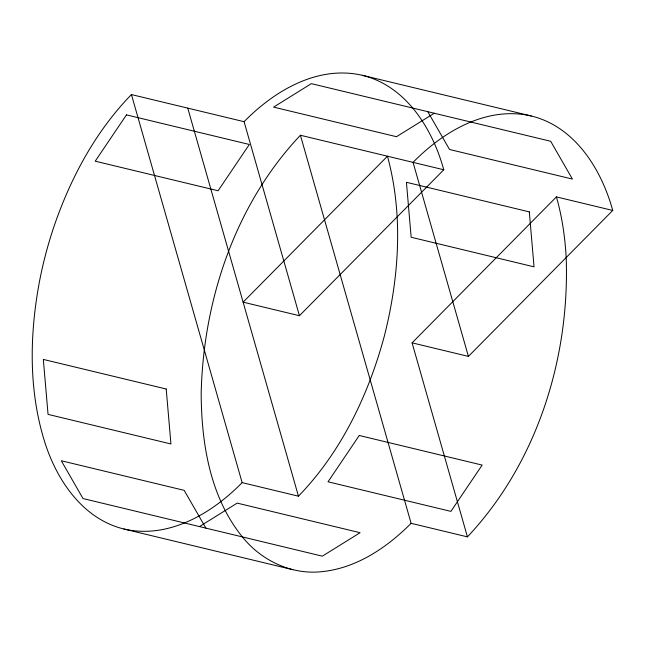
<?xml version="1.0" encoding="UTF-8"?>
<svg xmlns="http://www.w3.org/2000/svg" width="645" height="645" viewBox="0 0 645 645"><rect width="100%" height="100%" fill="white"/><g stroke="black" fill="none" stroke-linecap="round" stroke-linejoin="round"><path stroke-width="0.97" d="M362.361 75.312C406.189 86.027 432.513 128.839 443.776 169.772L300.409 135.248C235.32 204.062 203.28 299.877 201.176 393.563C201.434 444.066 210.262 498.44 243.584 538.373C262.322 560.94 291.774 574.808 321.299 571.72C356.274 568.382 386.911 547.653 411.107 523.313L467.432 536.874C536.971 462.981 569.704 358.523 566.205 258.105C565.101 237.441 562.093 216.817 556.425 196.894L612.75 210.455C601.487 169.53 575.163 126.71 531.335 116.003L362.361 75.312C317.816 64.952 274.222 90.872 244.084 121.687L131.435 94.565C95.589 131.346 70.805 177.641 54.172 225.935A437.028 426.99 -15 0 0 39.78 279.906C29.493 333.691 28.299 390.491 45.077 443.123C57.236 480.912 83.213 519.088 123.856 528.997L292.83 569.688M123.856 528.997C168.401 539.365 212.003 513.444 242.133 482.629L298.458 496.19C341.189 452.056 368.432 395.006 384.315 336.158C399.15 277.608 403.504 214.987 387.452 156.211L243.109 302.158L299.433 315.719L443.776 169.772M467.432 536.874L412.082 342.842L556.425 196.894M412.082 342.842L468.407 356.403L612.75 210.455M434.246 113.238L396.49 136.708L273.601 107.118L311.358 83.648L550.685 141.271L572.405 179.068L449.517 149.479L427.796 111.69M199.442 526.586L237.199 503.116L360.087 532.706L322.331 556.167L83.003 498.545L61.283 460.756L184.172 490.345L205.892 528.134M531.335 116.003C486.79 105.635 443.188 131.556 413.058 162.371L468.407 356.403M300.409 135.248L411.107 523.313M244.084 121.687L299.433 315.719M187.76 108.126L298.458 496.19M131.435 94.565L242.133 482.629M126.452 114.883L95.21 161.185L218.099 190.767L249.341 144.472L126.452 114.883M359.265 435.488L328.023 481.791L450.911 511.38L482.154 465.077L359.265 435.488M529.311 211.883L406.423 182.293L411.155 237.255L534.044 266.845L529.311 211.883M166.208 389.008L43.32 359.418L48.053 414.38L170.941 443.97L166.208 389.008"/></g></svg>
